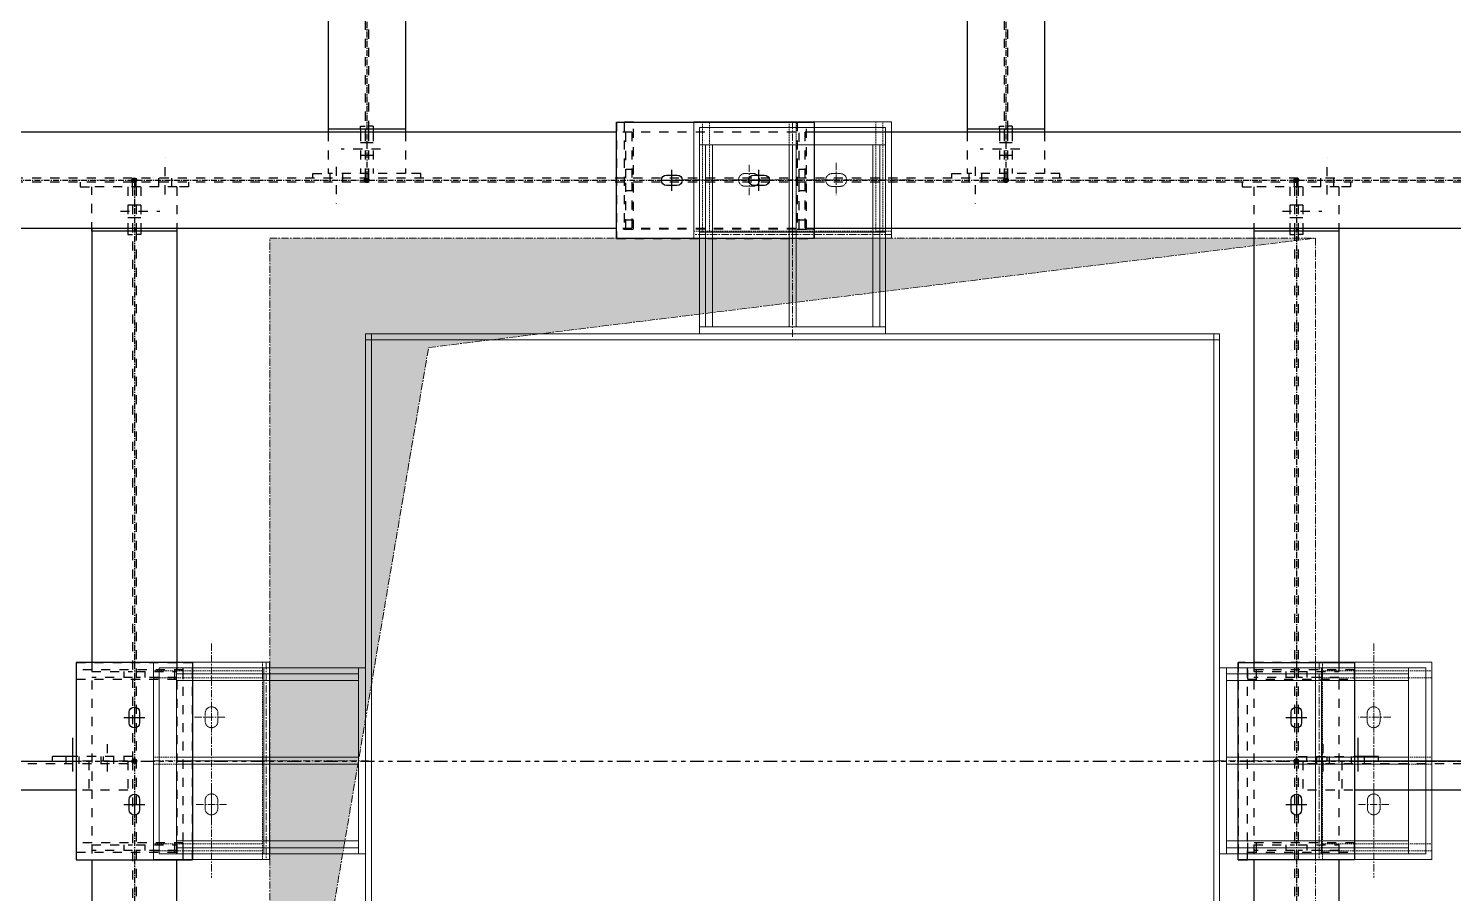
# Model space of a CAD drawing. Header units: inches. Extents: x 209270 to 234360, y -180214 to -150194.
# Drawn here: x 220697 to 223149, y -158492 to -157003 of the extents above; entities that cross this region are included whole.
import ezdxf

# ---------------------------------------------------------------- set-up
doc = ezdxf.new("R2010")
doc.units = ezdxf.units.IN
doc.header["$LTSCALE"] = 10
doc.header["$MEASUREMENT"] = 0
for name, pattern in [('CENTER', [2, 1.25, -0.25, 0.25, -0.25]), ('DXK_LINE_DOT2', [3.9198, 1.9599, -1.9599]), ('DXK_LINE_DOT5', [7.8785, 2.979, -0.9799, 0.9799, -0.9799, 0.9799, -0.9799]), ('HIDDEN', [0.375, 0.25, -0.125])]:
    doc.linetypes.add(name, pattern=pattern)
doc.layers.get('0').update_dxf_attribs({"color": 1})
for name, color, linetype in [('_BLUE_0', 5, 'Continuous'), ('_BLUE_1', 5, 'Continuous'), ('_BLUE_2', 5, 'Continuous'), ('_BLUE_4', 5, 'Continuous')]:
    doc.layers.add(name, color=color, linetype=linetype)
for name, color, linetype, lineweight in [('CEN', 1, 'CENTER', 9), ('Chute', 1, 'Continuous', 9), ('HIDDEN', 1, 'HIDDEN', 9), ('MAIN OBJECT', 1, 'Continuous', 18), ('STR25', 1, 'Continuous', 5), ('STRUC-25HD', 1, 'HIDDEN', 5)]:
    doc.layers.add(name, color=color, linetype=linetype, lineweight=lineweight)

# ---------------------------------------------------------------- blocks, each defined once
blk = doc.blocks.new('A$C3120f6e4')
at = {"layer": 'CEN'}
for p, q in [((0, -100), (0, 100)), ((170, 94), (-170, 94)), ((-75, -26.2), (-75, 26)), ((75, -29.3), (75, 26.1)), ((-48.9, 0), (-101.1, 0)), ((101.1, 0), (48.9, 0))]:
    blk.add_line(p, q, dxfattribs=at)
at = {"layer": 'HIDDEN', "ltscale": 0.2, "elevation": 5435030.5}
for points in [[(-82, -11.1, -1), (-82, 10.9), (-68, 10.9, -1), (-68, -11.1)], [(68, 11.1, 1), (68, -10.9), (82, -10.9, 1), (82, 11.1)]]:
    blk.add_lwpolyline(points, format="xyb", close=True, dxfattribs=at)
at = {"layer": 'STR25', "ltscale": 0.2, "elevation": 5435030.5}
blk.add_lwpolyline([(-170, 100), (170, 100), (170, -100), (-170, -100)], close=True, dxfattribs=at)
at = {"layer": 'STRUC-25HD', "elevation": 5435030.5}
for points in [[(170, 88), (170, 100), (-170, 100), (-170, 88)], [(-143, -100), (-155, -100), (-155, 88), (-143, 88)], [(6, -100), (-6, -100), (-6, 88), (6, 88)], [(155, -100), (143, -100), (143, 88), (155, 88)]]:
    blk.add_lwpolyline(points, close=True, dxfattribs=at)
blk = doc.blocks.new('MECH_DRAWING')
at = {"layer": 'CEN'}
h = blk.add_hatch(color=256, dxfattribs=at)
h.dxf.hatch_style = 1
h.paths.add_polyline_path([(222912, -157363.8), (221112, -157363.8), (221112, -159163.8), (221385.3, -157552.2)])
for p, q in [((222011.9, -157533.5), (222011.9, -157203.3)), ((222213.6, -157263.6), (221810.1, -157263.6)), ((221385.3, -157552.2), (222912, -157363.8)), ((221112, -159163.8), (221385.3, -157552.2)), ((221011.7, -158061.9), (221011.7, -158465.4)), ((223012, -158061.9), (223012, -158465.4)), ((221281.7, -158263.7), (220951.5, -158263.7)), ((222742, -158263.7), (223072.2, -158263.7))]:
    blk.add_line(p, q, dxfattribs=at)
blk.add_lwpolyline([(221112, -157363.8), (222912, -157363.8), (222912, -159163.8), (221112, -159163.8)], close=True, dxfattribs=at)
at = {"layer": 'Chute'}
for p, q in [((221276.9, -158998.7, -702228907.6), (221276.9, -157528.7, -702228907.6)), ((221276.9, -157528.7, -702228907.6), (222746.9, -157528.7, -702228907.6)), ((221286.9, -158998.7, -702228907.6), (221286.9, -157528.7, -702228907.6)), ((222736.9, -157528.7, -702228907.6), (222736.9, -158998.7, -702228907.6)), ((222746.9, -157528.7, -702228907.6), (222746.9, -158998.7, -702228907.6)), ((221276.9, -157538.7, -702228907.6), (222746.9, -157538.7, -702228907.6))]:
    blk.add_line(p, q, dxfattribs=at)
at = {"layer": 'MAIN OBJECT'}
for points, elevation in [([(222171.9, -157353.6), (222171.9, -157173.6), (221851.9, -157173.6), (221851.9, -157353.6)], -491057285.9), ([(222171.9, -157516.7), (222171.9, -157203.3), (221851.9, -157203.3), (221851.9, -157516.7)], -702228907.6), ([(221873.9, -157516.7), (221861.9, -157516.7), (221861.9, -157203.3), (221873.9, -157203.3)], -702228907.6), ([(222017.9, -157516.7), (222005.9, -157516.7), (222005.9, -157203.3), (222017.9, -157203.3)], -702212532.5), ([(222149.9, -157516.7), (222161.9, -157516.7), (222161.9, -157203.3), (222149.9, -157203.3)], -702228907.6), ([(222171.9, -157528.7), (222171.9, -157516.7), (221851.9, -157516.7), (221851.9, -157528.7)], -702228907.6), ([(221101.7, -158103.7), (220921.7, -158103.7), (220921.7, -158423.7), (221101.7, -158423.7)], -437826209.8), ([(221264.9, -158103.7), (220951.5, -158103.7), (220951.5, -158423.7), (221264.9, -158423.7)], -648997831.5), ([(221264.9, -158125.7), (221264.9, -158113.7), (220951.5, -158113.7), (220951.5, -158125.7)], -648997831.5), ([(221276.9, -158103.7), (221264.9, -158103.7), (221264.9, -158423.7), (221276.9, -158423.7)], -648997831.5), ([(222746.9, -158103.7), (222758.9, -158103.7), (222758.9, -158423.7), (222746.9, -158423.7)], -648997831.5), ([(222758.9, -158103.7), (223072.2, -158103.7), (223072.2, -158423.7), (222758.9, -158423.7)], -648997831.5), ([(222758.9, -158125.7), (222758.9, -158113.7), (223072.2, -158113.7), (223072.2, -158125.7)], -648997831.5), ([(222922, -158103.7), (223102, -158103.7), (223102, -158423.7), (222922, -158423.7)], -437826209.8), ([(221264.9, -158257.7), (221264.9, -158269.7), (220951.5, -158269.7), (220951.5, -158257.7)], -648981456.5), ([(222758.9, -158257.7), (222758.9, -158269.7), (223072.2, -158269.7), (223072.2, -158257.7)], -648981456.5), ([(221264.9, -158401.7), (221264.9, -158413.7), (220951.5, -158413.7), (220951.5, -158401.7)], -648997831.5), ([(222758.9, -158401.7), (222758.9, -158413.7), (223072.2, -158413.7), (223072.2, -158401.7)], -648997831.5)]:
    blk.add_lwpolyline(points, close=True, dxfattribs=dict(at, elevation=elevation))
at = {"layer": 'MAIN OBJECT', "xscale": -1}
for p, rotation in [((222011.9, -157263.6, -491057285.9), 180), ((221011.7, -158263.7, -437826209.8), 270)]:
    blk.add_blockref('A$C3120f6e4', p, dxfattribs=dict(at, rotation=rotation))
at = {"layer": 'MAIN OBJECT', "rotation": 90.00000000000001}
blk.add_blockref('A$C3120f6e4', (223012, -158263.7, -437826209.8), dxfattribs=at)
blk = doc.blocks.new('GridLine-116860372-116906 - 114867')
at = {"layer": '_BLUE_2', "linetype": 'DXK_LINE_DOT5'}
blk.add_line((2535.4, 21320.8), (24512.1, 21320.8), dxfattribs=at)
blk = doc.blocks.new('Part-116860372-116402 - 114867')
at = {"layer": '_BLUE_1', "linetype": 'DXK_LINE_DOT2'}
for p, q in [((16984.1, 21513.3), (17071.6, 21513.3)), ((17071.6, 21500.8), (16984.1, 21500.8)), ((17052.9, 21513.3), (17052.9, 21500.8))]:
    blk.add_line(p, q, dxfattribs=at)
blk = doc.blocks.new('Part-116860372-114967 - 114867')
at = {"layer": '_BLUE_4', "linetype": 'Continuous'}
for points in [[(15075.6, 25065.8, -1), (15075.6, 25075.8, -1)], [(15075.6, 22565.8, -1), (15075.6, 22575.8, -1)]]:
    blk.add_hatch(color=256, dxfattribs=at).paths.add_polyline_path(points)
at = {"layer": '_BLUE_1', "linetype": 'DXK_LINE_DOT2'}
for p, q in [((14992.3, 25054.1), (14992.3, 24939.6)), ((15158.8, 25054.1), (14992.3, 25054.1)), ((15072, 25054.1), (15072, 23580.8)), ((15079.1, 25054.1), (15079.1, 24939.6)), ((15158.8, 25054.1), (15158.8, 24939.6)), ((15079.1, 24933.3), (15079.1, 22680.6)), ((15072, 23580.8), (15072, 22680.6)), ((14992.3, 22674.4), (14992.3, 22585)), ((15072, 22674.4), (15072, 22585)), ((15079.1, 22674.4), (15079.1, 22585)), ((15158.8, 22674.4), (15158.8, 22585)), ((15158.8, 22585), (14992.3, 22585))]:
    blk.add_line(p, q, dxfattribs=at)
at = {"layer": '_BLUE_2', "linetype": 'Continuous'}
for p, q in [((14992.3, 24939.6), (14992.3, 22674.4)), ((15158.8, 24933.3), (14992.3, 24933.3)), ((15072, 24939.6), (15072, 24933.3)), ((15079.1, 24939.6), (15079.1, 24933.3)), ((15158.8, 24939.6), (15158.8, 22674.4)), ((15158.8, 22680.6), (14992.3, 22680.6)), ((15072, 22680.6), (15072, 22674.4)), ((15079.1, 22680.6), (15079.1, 22674.4))]:
    blk.add_line(p, q, dxfattribs=at)
at = {"layer": '_BLUE_4', "linetype": 'CENTER'}
blk.add_line((15075.6, 25070.8), (15075.6, 22570.8), dxfattribs=at)
at = {"layer": '_BLUE_4', "linetype": 'Continuous'}
for centre in [(15075.6, 25070.8), (15075.6, 22570.8)]:
    blk.add_circle(centre, 5, dxfattribs=at)
blk = doc.blocks.new('Part-116860372-114968 - 114867')
at = {"layer": '_BLUE_4', "linetype": 'Continuous'}
for points in [[(16450.6, 25065.8, -1), (16450.6, 25075.8, -1)], [(16450.6, 22565.8, -1), (16450.6, 22575.8, -1)]]:
    blk.add_hatch(color=256, dxfattribs=at).paths.add_polyline_path(points)
at = {"layer": '_BLUE_1', "linetype": 'DXK_LINE_DOT2'}
for p, q in [((16367.3, 25054.1), (16367.3, 24939.6)), ((16533.8, 25054.1), (16367.3, 25054.1)), ((16447, 25054.1), (16447, 23580.8)), ((16454.1, 25054.1), (16454.1, 24939.6)), ((16533.8, 25054.1), (16533.8, 24939.6)), ((16454.1, 24933.3), (16454.1, 22680.6)), ((16447, 23580.8), (16447, 22680.6)), ((16367.3, 22674.4), (16367.3, 22585)), ((16447, 22674.4), (16447, 22585)), ((16454.1, 22674.4), (16454.1, 22585)), ((16533.8, 22674.4), (16533.8, 22585)), ((16533.8, 22585), (16367.3, 22585))]:
    blk.add_line(p, q, dxfattribs=at)
at = {"layer": '_BLUE_2', "linetype": 'Continuous'}
for p, q in [((16367.3, 24939.6), (16367.3, 22674.4)), ((16533.8, 24933.3), (16367.3, 24933.3)), ((16447, 24939.6), (16447, 24933.3)), ((16454.1, 24939.6), (16454.1, 24933.3)), ((16533.8, 24939.6), (16533.8, 22674.4)), ((16533.8, 22680.6), (16367.3, 22680.6)), ((16447, 22680.6), (16447, 22674.4)), ((16454.1, 22680.6), (16454.1, 22674.4))]:
    blk.add_line(p, q, dxfattribs=at)
at = {"layer": '_BLUE_4', "linetype": 'CENTER'}
blk.add_line((16450.6, 25070.8), (16450.6, 22570.8), dxfattribs=at)
at = {"layer": '_BLUE_4', "linetype": 'Continuous'}
for centre in [(16450.6, 25070.8), (16450.6, 22570.8)]:
    blk.add_circle(centre, 5, dxfattribs=at)
blk = doc.blocks.new('Part-116860372-116410 - 114867')
at = {"layer": '_BLUE_1', "linetype": 'DXK_LINE_DOT2'}
for p, q in [((14579.5, 21140.8), (14667.1, 21140.8)), ((14667.1, 21128.3), (14579.5, 21128.3)), ((14598.3, 21140.8), (14598.3, 21128.3))]:
    blk.add_line(p, q, dxfattribs=at)
blk = doc.blocks.new('Part-116860372-114966 - 114867')
at = {"layer": '_BLUE_1', "linetype": 'DXK_LINE_DOT2'}
for p, q in [((16038.1, 22674.4), (15613.1, 22674.4)), ((17706.8, 22575), (13838.1, 22575)), ((17706.8, 22566.6), (13838.1, 22566.6)), ((16038.1, 22467.3), (15613.1, 22467.3))]:
    blk.add_line(p, q, dxfattribs=at)
at = {"layer": '_BLUE_2', "linetype": 'Continuous'}
for p, q in [((15613.1, 22674.4), (13831.8, 22674.4)), ((17713.1, 22674.4), (16038.1, 22674.4)), ((15613.1, 22467.3), (13831.8, 22467.3)), ((17713.1, 22467.3), (16038.1, 22467.3))]:
    blk.add_line(p, q, dxfattribs=at)
at = {"layer": '_BLUE_4', "linetype": 'CENTER'}
blk.add_line((13700.6, 22570.8), (17825.6, 22570.8), dxfattribs=at)
blk = doc.blocks.new('Part-116860372-114971 - 114867')
at = {"layer": '_BLUE_4', "linetype": 'Continuous'}
for points in [[(14575.6, 22565.8, -1), (14575.6, 22575.8, -1)], [(14575.6, 19940.8, -1), (14575.6, 19950.8, -1)]]:
    blk.add_hatch(color=256, dxfattribs=at).paths.add_polyline_path(points)
at = {"layer": '_BLUE_1', "linetype": 'DXK_LINE_DOT2'}
for p, q in [((14484.1, 22461), (14484.1, 22556.6)), ((14667.1, 22556.6), (14484.1, 22556.6)), ((14571.6, 22556.6), (14571.6, 21320.8)), ((14579.5, 22556.6), (14579.5, 22467.3)), ((14667.1, 22556.6), (14667.1, 22461)), ((14579.5, 22461), (14579.5, 20043.6)), ((14484.1, 21533.3), (14484.1, 21108.3)), ((14667.1, 21533.3), (14667.1, 21108.3)), ((14571.6, 21320.8), (14571.6, 20043.6)), ((14571.6, 20037.3), (14571.6, 19959.8)), ((14579.5, 20037.3), (14579.5, 19959.8)), ((14579.5, 19959.8), (14571.6, 19959.8))]:
    blk.add_line(p, q, dxfattribs=at)
at = {"layer": '_BLUE_2', "linetype": 'Continuous'}
for p, q in [((14484.1, 22467.3), (14484.1, 21533.3)), ((14667.1, 22461), (14484.1, 22461)), ((14571.6, 22467.3), (14571.6, 22461)), ((14579.5, 22467.3), (14579.5, 22461)), ((14667.1, 22467.3), (14667.1, 21533.3)), ((14484.1, 21108.3), (14484.1, 20043.6)), ((14667.1, 20043.6), (14667.1, 21108.3)), ((14484.1, 20043.6), (14667.1, 20043.6)), ((14571.6, 20043.6), (14571.6, 20037.3)), ((14579.5, 20043.6), (14579.5, 20037.3))]:
    blk.add_line(p, q, dxfattribs=at)
at = {"layer": '_BLUE_4', "linetype": 'CENTER'}
blk.add_line((14575.6, 22570.8), (14575.6, 19945.8), dxfattribs=at)
at = {"layer": '_BLUE_4', "linetype": 'Continuous'}
for centre in [(14575.6, 22570.8), (14575.6, 19945.8)]:
    blk.add_circle(centre, 5, dxfattribs=at)
blk = doc.blocks.new('Part-116860372-114972 - 114867')
at = {"layer": '_BLUE_4', "linetype": 'Continuous'}
for points in [[(17075.6, 22565.8, -1), (17075.6, 22575.8, -1)], [(17075.6, 19940.8, -1), (17075.6, 19950.8, -1)]]:
    blk.add_hatch(color=256, dxfattribs=at).paths.add_polyline_path(points)
at = {"layer": '_BLUE_1', "linetype": 'DXK_LINE_DOT2'}
for p, q in [((16984.1, 22556.6), (16984.1, 22467.3)), ((17167.1, 22556.6), (16984.1, 22556.6)), ((17071.6, 22556.6), (17071.6, 22461)), ((17079.5, 22556.6), (17079.5, 22467.3)), ((17167.1, 22556.6), (17167.1, 22467.3)), ((17071.6, 22461), (17071.6, 19959.8)), ((17079.5, 22461), (17079.5, 19959.8)), ((16984.1, 21533.3), (16984.1, 21108.3)), ((17167.1, 21533.3), (17167.1, 21108.3)), ((16984.1, 20102.1), (16984.1, 20043.6)), ((17167.1, 20102.1), (17167.1, 20043.6)), ((17167.1, 20043.6), (16984.1, 20043.6)), ((17079.5, 19959.8), (17071.6, 19959.8))]:
    blk.add_line(p, q, dxfattribs=at)
at = {"layer": '_BLUE_2', "linetype": 'Continuous'}
for p, q in [((16984.1, 22467.3), (16984.1, 21533.3)), ((17167.1, 22461), (16984.1, 22461)), ((17071.6, 22461), (17071.6, 22467.3)), ((17079.5, 22467.3), (17079.5, 22461)), ((17167.1, 22467.3), (17167.1, 21533.3)), ((16984.1, 21108.3), (16984.1, 20102.1)), ((17167.1, 21108.3), (17167.1, 20102.1))]:
    blk.add_line(p, q, dxfattribs=at)
at = {"layer": '_BLUE_4', "linetype": 'CENTER'}
blk.add_line((17075.6, 22570.8), (17075.6, 19945.8), dxfattribs=at)
at = {"layer": '_BLUE_4', "linetype": 'Continuous'}
for centre in [(17075.6, 22570.8), (17075.6, 19945.8)]:
    blk.add_circle(centre, 5, dxfattribs=at)
blk = doc.blocks.new('Part-116860372-116386 - 114867')
at = {"layer": '_BLUE_1', "linetype": 'DXK_LINE_DOT2'}
for p, q in [((15613.1, 22445.8), (15613.1, 22465.8)), ((16038.1, 22465.8), (15613.1, 22465.8)), ((16038.1, 22445.8), (15613.1, 22445.8)), ((16038.1, 22445.8), (16038.1, 22465.8))]:
    blk.add_line(p, q, dxfattribs=at)
blk = doc.blocks.new('Bolt-116860372-115750 - 114867')
at = {"layer": '_BLUE_1', "linetype": 'DXK_LINE_DOT2'}
for p, q in [((17133.3, 21298.3), (17133.3, 21370.8)), ((17119.5, 21320.8), (17119.5, 21330.8)), ((17119.5, 21314.6), (17119.5, 21320.8)), ((17147, 21320.8), (17147, 21330.8)), ((17147, 21314.6), (17147, 21320.8))]:
    blk.add_line(p, q, dxfattribs=at)
at = {"layer": '_BLUE_2', "linetype": 'Continuous'}
for p, q in [((17208.3, 21298.3), (17208.3, 21370.8)), ((17194.5, 21320.8), (17194.5, 21330.8)), ((17194.5, 21314.6), (17194.5, 21320.8)), ((17222, 21320.8), (17222, 21330.8)), ((17222, 21314.6), (17222, 21320.8))]:
    blk.add_line(p, q, dxfattribs=at)
blk = doc.blocks.new('Part-116860372-115050 - 114867')
at = {"layer": '_BLUE_4', "linetype": 'Continuous'}
for points in [[(13700.6, 21315.8, -1), (13700.6, 21325.8, -1)], [(14575.6, 21315.8, -1), (14575.6, 21325.8, -1)]]:
    blk.add_hatch(color=256, dxfattribs=at).paths.add_polyline_path(points)
at = {"layer": '_BLUE_1', "linetype": 'DXK_LINE_DOT2'}
for p, q in [((13717.3, 21320.8), (13717.3, 21295.8)), ((13838.1, 21320.8), (13717.3, 21320.8)), ((13831.8, 21314.6), (13717.3, 21314.6)), ((14561.6, 21314.6), (13838.1, 21314.6)), ((14561.6, 21320.8), (14450.6, 21320.8)), ((14477.8, 21320.8), (14477.8, 21258.3)), ((14561.6, 21320.8), (14561.6, 21258.3)), ((13717.3, 21295.8), (13798.6, 21295.8)), ((13798.6, 21295.8), (13798.6, 21258.3)), ((13831.8, 21258.3), (13798.6, 21258.3)), ((14561.6, 21258.3), (14450.6, 21258.3))]:
    blk.add_line(p, q, dxfattribs=at)
at = {"layer": '_BLUE_2', "linetype": 'Continuous'}
for p, q in [((13838.1, 21314.6), (13831.8, 21314.6)), ((13838.1, 21258.3), (13838.1, 21320.8)), ((13838.1, 21320.8), (14450.6, 21320.8)), ((14450.6, 21258.3), (13831.8, 21258.3))]:
    blk.add_line(p, q, dxfattribs=at)
at = {"layer": '_BLUE_4', "linetype": 'CENTER'}
for p, q in [((13700.6, 21320.8), (13717.3, 21320.8)), ((13838.1, 21320.8), (14450.6, 21320.8)), ((14561.6, 21320.8), (14575.6, 21320.8))]:
    blk.add_line(p, q, dxfattribs=at)
at = {"layer": '_BLUE_4', "linetype": 'Continuous'}
for centre in [(13700.6, 21320.8), (14575.6, 21320.8)]:
    blk.add_circle(centre, 5, dxfattribs=at)
blk = doc.blocks.new('Part-116860372-115051 - 114867')
at = {"layer": '_BLUE_4', "linetype": 'Continuous'}
for points in [[(17075.6, 21315.8, -1), (17075.6, 21325.8, -1)], [(17825.6, 21315.8, -1), (17825.6, 21325.8, -1)]]:
    blk.add_hatch(color=256, dxfattribs=at).paths.add_polyline_path(points)
at = {"layer": '_BLUE_1', "linetype": 'DXK_LINE_DOT2'}
for p, q in [((17200.6, 21320.8), (17089.5, 21320.8)), ((17089.5, 21320.8), (17089.5, 21258.3)), ((17706.8, 21314.6), (17089.5, 21314.6)), ((17173.3, 21320.8), (17173.3, 21258.3)), ((17706.8, 21320.8), (17810.2, 21320.8)), ((17810.2, 21314.6), (17713.1, 21314.6)), ((17810.2, 21320.8), (17810.2, 21295.8)), ((17747.7, 21258.3), (17747.7, 21295.8)), ((17747.7, 21295.8), (17810.2, 21295.8)), ((17706.8, 21258.3), (17089.5, 21258.3)), ((17747.7, 21258.3), (17706.8, 21258.3))]:
    blk.add_line(p, q, dxfattribs=at)
at = {"layer": '_BLUE_2', "linetype": 'Continuous'}
for p, q in [((17706.8, 21320.8), (17200.6, 21320.8)), ((17706.8, 21258.3), (17706.8, 21320.8)), ((17713.1, 21314.6), (17706.8, 21314.6)), ((17713.1, 21258.3), (17200.6, 21258.3))]:
    blk.add_line(p, q, dxfattribs=at)
at = {"layer": '_BLUE_4', "linetype": 'CENTER'}
for p, q in [((17075.6, 21320.8), (17089.5, 21320.8)), ((17200.6, 21320.8), (17706.8, 21320.8)), ((17810.2, 21320.8), (17825.6, 21320.8))]:
    blk.add_line(p, q, dxfattribs=at)
at = {"layer": '_BLUE_4', "linetype": 'Continuous'}
for centre in [(17075.6, 21320.8), (17825.6, 21320.8)]:
    blk.add_circle(centre, 5, dxfattribs=at)
blk = doc.blocks.new('Bolt-116860372-116378 - 114867')
at = {"layer": '_BLUE_2', "linetype": 'Continuous'}
for p, q in [((17065.2, 21430.1), (17067.6, 21433.8)), ((17067.6, 21433.8), (17071.3, 21436.2)), ((17071.3, 21436.2), (17075.6, 21437.1)), ((17075.6, 21437.1), (17075.6, 21437.1)), ((17075.6, 21437.1), (17079.9, 21436.2)), ((17075.6, 21437.1), (17075.6, 21392.1)), ((17079.9, 21436.2), (17083.5, 21433.8)), ((17083.5, 21433.8), (17086, 21430.1)), ((17053.1, 21414.6), (17098.1, 21414.6)), ((17064.3, 21425.8), (17065.2, 21430.1)), ((17064.3, 21403.3), (17064.3, 21425.8)), ((17065.2, 21399), (17064.3, 21403.3)), ((17086, 21430.1), (17086.8, 21425.8)), ((17086.8, 21403.3), (17086, 21399)), ((17086.8, 21425.8), (17086.8, 21403.3)), ((17067.6, 21395.4), (17065.2, 21399)), ((17071.3, 21392.9), (17067.6, 21395.4)), ((17075.6, 21392.1), (17071.3, 21392.9)), ((17079.9, 21392.9), (17075.6, 21392.1)), ((17075.6, 21392.1), (17075.6, 21392.1)), ((17083.5, 21395.4), (17079.9, 21392.9)), ((17086, 21399), (17083.5, 21395.4)), ((17065.2, 21242.6), (17067.6, 21246.3)), ((17067.6, 21246.3), (17071.3, 21248.7)), ((17071.3, 21248.7), (17075.6, 21249.6)), ((17075.6, 21249.6), (17075.6, 21249.6)), ((17075.6, 21249.6), (17079.9, 21248.7)), ((17075.6, 21249.6), (17075.6, 21204.6)), ((17079.9, 21248.7), (17083.5, 21246.3)), ((17083.5, 21246.3), (17085.9, 21242.6)), ((17053.1, 21227.1), (17098.1, 21227.1)), ((17064.3, 21238.3), (17065.2, 21242.6)), ((17064.3, 21215.8), (17064.3, 21238.3)), ((17065.2, 21211.5), (17064.3, 21215.8)), ((17085.9, 21242.6), (17086.8, 21238.3)), ((17086.8, 21215.8), (17085.9, 21211.5)), ((17086.8, 21238.3), (17086.8, 21215.8)), ((17067.6, 21207.9), (17065.2, 21211.5)), ((17071.2, 21205.4), (17067.6, 21207.9)), ((17075.6, 21204.6), (17071.2, 21205.4)), ((17079.9, 21205.4), (17075.6, 21204.6)), ((17075.6, 21204.6), (17075.6, 21204.6)), ((17083.5, 21207.9), (17079.9, 21205.4)), ((17085.9, 21211.5), (17083.5, 21207.9))]:
    blk.add_line(p, q, dxfattribs=at)
blk = doc.blocks.new('Bolt-116860372-115752 - 114867')
at = {"layer": '_BLUE_1', "linetype": 'DXK_LINE_DOT2'}
for p, q in [((14517.9, 21298.3), (14517.9, 21370.8)), ((14504.1, 21320.8), (14504.1, 21330.8)), ((14504.1, 21314.6), (14504.1, 21320.8)), ((14531.6, 21320.8), (14531.6, 21330.8)), ((14531.6, 21314.6), (14531.6, 21320.8))]:
    blk.add_line(p, q, dxfattribs=at)
at = {"layer": '_BLUE_2', "linetype": 'Continuous'}
for p, q in [((14442.9, 21298.3), (14442.9, 21370.8)), ((14429.1, 21320.8), (14429.1, 21330.8)), ((14429.1, 21314.6), (14429.1, 21320.8)), ((14456.6, 21320.8), (14456.6, 21330.8)), ((14456.6, 21314.6), (14456.6, 21320.8))]:
    blk.add_line(p, q, dxfattribs=at)
blk = doc.blocks.new('Part-116860372-116407 - 114867')
at = {"layer": '_BLUE_1', "linetype": 'DXK_LINE_DOT2'}
for p, q in [((14484.1, 21513.3), (14571.6, 21513.3)), ((14571.6, 21500.8), (14484.1, 21500.8)), ((14552.9, 21513.3), (14552.9, 21500.8))]:
    blk.add_line(p, q, dxfattribs=at)
blk = doc.blocks.new('Part-116860372-116415 - 114867')
at = {"layer": '_BLUE_1', "linetype": 'DXK_LINE_DOT2'}
for p, q in [((15633.1, 22467.3), (15633.1, 22566.6)), ((15645.6, 22566.6), (15645.6, 22467.3)), ((15645.6, 22547.9), (15633.1, 22547.9))]:
    blk.add_line(p, q, dxfattribs=at)
blk = doc.blocks.new('Part-116860372-115476 - 114867')
at = {"layer": '_BLUE_1', "linetype": 'DXK_LINE_DOT2'}
for p, q in [((16464.1, 22687.5), (16454.1, 22687.5)), ((16464.1, 22687.5), (16464.1, 22680.6)), ((16454.1, 22680.6), (16454.1, 22674.4)), ((16464.1, 22674.4), (16464.1, 22585)), ((16454.1, 22585), (16454.1, 22575)), ((16566.6, 22585), (16533.8, 22585)), ((16566.6, 22575), (16566.6, 22585))]:
    blk.add_line(p, q, dxfattribs=at)
at = {"layer": '_BLUE_2', "linetype": 'Continuous'}
blk.add_line((16464.1, 22680.6), (16464.1, 22674.4), dxfattribs=at)
blk = doc.blocks.new('Part-116860372-116409 - 114867')
at = {"layer": '_BLUE_1', "linetype": 'DXK_LINE_DOT2'}
for p, q in [((14484.1, 21140.8), (14571.6, 21140.8)), ((14571.6, 21128.3), (14484.1, 21128.3)), ((14552.9, 21140.8), (14552.9, 21128.3))]:
    blk.add_line(p, q, dxfattribs=at)
blk = doc.blocks.new('Part-116860372-115472 - 114867')
at = {"layer": '_BLUE_1', "linetype": 'DXK_LINE_DOT2'}
for p, q in [((15089.1, 22687.5), (15079.1, 22687.5)), ((15089.1, 22687.5), (15089.1, 22680.6)), ((15079.1, 22680.6), (15079.1, 22674.4)), ((15089.1, 22674.4), (15089.1, 22585)), ((15079.1, 22585), (15079.1, 22575)), ((15191.6, 22585), (15158.8, 22585)), ((15191.6, 22575), (15191.6, 22585))]:
    blk.add_line(p, q, dxfattribs=at)
at = {"layer": '_BLUE_2', "linetype": 'Continuous'}
blk.add_line((15089.1, 22680.6), (15089.1, 22674.4), dxfattribs=at)
blk = doc.blocks.new('Part-116860372-115508 - 114867')
at = {"layer": '_BLUE_1', "linetype": 'DXK_LINE_DOT2'}
for p, q in [((16959.1, 22566.6), (16959.1, 22556.6)), ((17071.6, 22556.6), (17071.6, 22566.6)), ((16959.1, 22556.6), (16984.1, 22556.6)), ((17061.6, 22556.6), (17061.6, 22467.3)), ((17061.6, 22461), (17061.6, 22454.1)), ((17061.6, 22454.1), (17071.6, 22454.1))]:
    blk.add_line(p, q, dxfattribs=at)
at = {"layer": '_BLUE_2', "linetype": 'Continuous'}
blk.add_line((17061.6, 22467.3), (17061.6, 22461), dxfattribs=at)
blk = doc.blocks.new('Part-116860372-116385 - 114867')
at = {"layer": '_BLUE_1', "linetype": 'DXK_LINE_DOT2'}
for p, q in [((15613.1, 22695.8), (15613.1, 22445.8)), ((15613.1, 22695.8), (16038.1, 22695.8)), ((16038.1, 22695.8), (16038.1, 22445.8)), ((15613.1, 22445.8), (16038.1, 22445.8))]:
    blk.add_line(p, q, dxfattribs=at)
blk = doc.blocks.new('Part-116860372-115504 - 114867')
at = {"layer": '_BLUE_1', "linetype": 'DXK_LINE_DOT2'}
for p, q in [((14459.1, 22566.6), (14459.1, 22556.6)), ((14571.6, 22556.6), (14571.6, 22566.6)), ((14459.1, 22556.6), (14484.1, 22556.6)), ((14561.6, 22556.6), (14561.6, 22467.3)), ((14561.6, 22461), (14561.6, 22454.1)), ((14561.6, 22454.1), (14571.6, 22454.1))]:
    blk.add_line(p, q, dxfattribs=at)
at = {"layer": '_BLUE_2', "linetype": 'Continuous'}
blk.add_line((14561.6, 22467.3), (14561.6, 22461), dxfattribs=at)
blk = doc.blocks.new('Part-116860372-115749 - 114867')
at = {"layer": '_BLUE_1', "linetype": 'DXK_LINE_DOT2'}
for p, q in [((17079.5, 21330.8), (17200.6, 21330.8)), ((17098.3, 21320.8), (17098.3, 21330.8)), ((17142, 21320.8), (17142, 21330.8)), ((17252, 21320.8), (17252, 21330.8))]:
    blk.add_line(p, q, dxfattribs=at)
at = {"layer": '_BLUE_2', "linetype": 'Continuous'}
for p, q in [((17252, 21330.8), (17200.6, 21330.8)), ((17252, 21320.8), (17252, 21330.8))]:
    blk.add_line(p, q, dxfattribs=at)
blk = doc.blocks.new('Bolt-116860372-115480 - 114867')
at = {"layer": '_BLUE_1', "linetype": 'DXK_LINE_DOT2'}
for p, q in [((15009.5, 22599.6), (15009.5, 22520.8)), ((14995.8, 22585), (14995.8, 22575)), ((14995.8, 22575), (14995.8, 22566.6)), ((15023.3, 22585), (15023.3, 22575)), ((15023.3, 22575), (15023.3, 22566.6))]:
    blk.add_line(p, q, dxfattribs=at)
blk = doc.blocks.new('Part-116860372-115471 - 114867')
at = {"layer": '_BLUE_1', "linetype": 'DXK_LINE_DOT2'}
for p, q in [((15062, 22680.6), (15062, 22687.5)), ((15062, 22687.5), (15072, 22687.5)), ((15062, 22674.4), (15062, 22585)), ((15072, 22680.6), (15072, 22674.4)), ((14959.5, 22575), (14959.5, 22585)), ((14959.5, 22585), (14992.3, 22585)), ((15072, 22585), (15072, 22575))]:
    blk.add_line(p, q, dxfattribs=at)
at = {"layer": '_BLUE_2', "linetype": 'Continuous'}
blk.add_line((15062, 22680.6), (15062, 22674.4), dxfattribs=at)
blk = doc.blocks.new('Bolt-116860372-115473 - 114867')
at = {"layer": '_BLUE_1', "linetype": 'DXK_LINE_DOT2'}
for p, q in [((15105.4, 22637.5), (15020.4, 22637.5)), ((15072, 22651.3), (15062, 22651.3)), ((15079.1, 22651.3), (15072, 22651.3)), ((15089.1, 22651.3), (15079.1, 22651.3)), ((15072, 22623.8), (15062, 22623.8)), ((15079.1, 22623.8), (15072, 22623.8)), ((15089.1, 22623.8), (15079.1, 22623.8))]:
    blk.add_line(p, q, dxfattribs=at)
blk = doc.blocks.new('Part-116860372-115475 - 114867')
at = {"layer": '_BLUE_1', "linetype": 'DXK_LINE_DOT2'}
for p, q in [((16437, 22680.6), (16437, 22687.5)), ((16437, 22687.5), (16447, 22687.5)), ((16437, 22674.4), (16437, 22585)), ((16447, 22680.6), (16447, 22674.4)), ((16334.5, 22575), (16334.5, 22585)), ((16334.5, 22585), (16367.3, 22585)), ((16447, 22585), (16447, 22575))]:
    blk.add_line(p, q, dxfattribs=at)
at = {"layer": '_BLUE_2', "linetype": 'Continuous'}
blk.add_line((16437, 22680.6), (16437, 22674.4), dxfattribs=at)
blk = doc.blocks.new('Bolt-116860372-115477 - 114867')
at = {"layer": '_BLUE_1', "linetype": 'DXK_LINE_DOT2'}
for p, q in [((16480.4, 22637.5), (16395.4, 22637.5)), ((16447, 22651.3), (16437, 22651.3)), ((16454.1, 22651.3), (16447, 22651.3)), ((16464.1, 22651.3), (16454.1, 22651.3)), ((16447, 22623.8), (16437, 22623.8)), ((16454.1, 22623.8), (16447, 22623.8)), ((16464.1, 22623.8), (16454.1, 22623.8))]:
    blk.add_line(p, q, dxfattribs=at)
blk = doc.blocks.new('Bolt-116860372-115481 - 114867')
at = {"layer": '_BLUE_1', "linetype": 'DXK_LINE_DOT2'}
for p, q in [((16384.5, 22599.6), (16384.5, 22520.8)), ((16370.8, 22585), (16370.8, 22575)), ((16370.8, 22575), (16370.8, 22566.6)), ((16398.3, 22585), (16398.3, 22575)), ((16398.3, 22575), (16398.3, 22566.6))]:
    blk.add_line(p, q, dxfattribs=at)
blk = doc.blocks.new('Part-116860372-115503 - 114867')
at = {"layer": '_BLUE_1', "linetype": 'DXK_LINE_DOT2'}
for p, q in [((14579.5, 22556.6), (14579.5, 22566.6)), ((14692, 22566.6), (14692, 22556.6)), ((14589.5, 22556.6), (14589.5, 22467.3)), ((14692, 22556.6), (14667.1, 22556.6)), ((14579.5, 22461), (14579.5, 22467.3)), ((14589.5, 22454.1), (14579.5, 22454.1)), ((14589.5, 22461), (14589.5, 22454.1))]:
    blk.add_line(p, q, dxfattribs=at)
at = {"layer": '_BLUE_2', "linetype": 'Continuous'}
blk.add_line((14589.5, 22467.3), (14589.5, 22461), dxfattribs=at)
blk = doc.blocks.new('Bolt-116860372-115505 - 114867')
at = {"layer": '_BLUE_1', "linetype": 'DXK_LINE_DOT2'}
for p, q in [((14545.4, 22504.1), (14630.4, 22504.1)), ((14561.6, 22517.9), (14571.6, 22517.9)), ((14571.6, 22517.9), (14579.5, 22517.9)), ((14579.5, 22517.9), (14589.5, 22517.9)), ((14561.6, 22490.4), (14571.6, 22490.4)), ((14571.6, 22490.4), (14579.5, 22490.4)), ((14579.5, 22490.4), (14589.5, 22490.4))]:
    blk.add_line(p, q, dxfattribs=at)
blk = doc.blocks.new('Part-116860372-115507 - 114867')
at = {"layer": '_BLUE_1', "linetype": 'DXK_LINE_DOT2'}
for p, q in [((17079.5, 22556.6), (17079.5, 22566.6)), ((17192, 22566.6), (17192, 22556.6)), ((17089.5, 22556.6), (17089.5, 22467.3)), ((17192, 22556.6), (17167.1, 22556.6)), ((17079.5, 22461), (17079.5, 22467.3)), ((17089.5, 22454.1), (17079.5, 22454.1)), ((17089.5, 22461), (17089.5, 22454.1))]:
    blk.add_line(p, q, dxfattribs=at)
at = {"layer": '_BLUE_2', "linetype": 'Continuous'}
blk.add_line((17089.5, 22467.3), (17089.5, 22461), dxfattribs=at)
blk = doc.blocks.new('Bolt-116860372-115509 - 114867')
at = {"layer": '_BLUE_1', "linetype": 'DXK_LINE_DOT2'}
for p, q in [((17045.4, 22504.1), (17130.4, 22504.1)), ((17061.6, 22517.9), (17071.6, 22517.9)), ((17071.6, 22517.9), (17079.5, 22517.9)), ((17079.5, 22517.9), (17089.5, 22517.9)), ((17061.6, 22490.4), (17071.6, 22490.4)), ((17071.6, 22490.4), (17079.5, 22490.4)), ((17079.5, 22490.4), (17089.5, 22490.4))]:
    blk.add_line(p, q, dxfattribs=at)
blk = doc.blocks.new('Bolt-116860372-115526 - 114867')
at = {"layer": '_BLUE_1', "linetype": 'DXK_LINE_DOT2'}
for p, q in [((14642, 22540.4), (14642, 22619.1)), ((14628.3, 22566.6), (14628.3, 22575)), ((14628.3, 22556.6), (14628.3, 22566.6)), ((14655.8, 22566.6), (14655.8, 22575)), ((14655.8, 22556.6), (14655.8, 22566.6))]:
    blk.add_line(p, q, dxfattribs=at)
blk = doc.blocks.new('Bolt-116860372-115527 - 114867')
at = {"layer": '_BLUE_1', "linetype": 'DXK_LINE_DOT2'}
for p, q in [((17142, 22540.4), (17142, 22619.1)), ((17128.3, 22566.6), (17128.3, 22575)), ((17128.3, 22556.6), (17128.3, 22566.6)), ((17155.8, 22566.6), (17155.8, 22575)), ((17155.8, 22556.6), (17155.8, 22566.6))]:
    blk.add_line(p, q, dxfattribs=at)
blk = doc.blocks.new('Part-116860372-116375 - 114867')
at = {"layer": '_BLUE_1', "linetype": 'DXK_LINE_DOT2'}
for p, q in [((17200.6, 21144.6), (16970.6, 21144.6)), ((16970.6, 21144.6), (16970.6, 21124.6)), ((16970.6, 21124.6), (17200.6, 21124.6)), ((16989.3, 21144.6), (16989.3, 21124.6)), ((17200.6, 21124.6), (17200.6, 21144.6))]:
    blk.add_line(p, q, dxfattribs=at)
blk = doc.blocks.new('Part-116860372-116383 - 114867')
at = {"layer": '_BLUE_1', "linetype": 'DXK_LINE_DOT2'}
for p, q in [((14680.6, 21517.1), (14450.6, 21517.1)), ((14450.6, 21517.1), (14450.6, 21497.1)), ((14450.6, 21497.1), (14680.6, 21497.1)), ((14661.8, 21517.1), (14661.8, 21497.1)), ((14680.6, 21497.1), (14680.6, 21517.1))]:
    blk.add_line(p, q, dxfattribs=at)
blk = doc.blocks.new('Part-116860372-116377 - 114867')
at = {"layer": '_BLUE_1', "linetype": 'DXK_LINE_DOT2'}
for p, q in [((17200.6, 21517.1), (16970.6, 21517.1)), ((16970.6, 21517.1), (16970.6, 21497.1)), ((16970.6, 21497.1), (17200.6, 21497.1)), ((16989.3, 21517.1), (16989.3, 21497.1)), ((17200.6, 21497.1), (17200.6, 21517.1))]:
    blk.add_line(p, q, dxfattribs=at)
blk = doc.blocks.new('Part-116860372-115751 - 114867')
at = {"layer": '_BLUE_1', "linetype": 'DXK_LINE_DOT2'}
for p, q in [((14399.2, 21320.8), (14399.2, 21330.8)), ((14571.6, 21330.8), (14450.6, 21330.8)), ((14509.1, 21320.8), (14509.1, 21330.8)), ((14552.9, 21330.8), (14552.9, 21320.8))]:
    blk.add_line(p, q, dxfattribs=at)
at = {"layer": '_BLUE_2', "linetype": 'Continuous'}
for p in [(14450.6, 21330.8), (14399.1, 21320.8)]:
    blk.add_line(p, (14399.1, 21330.8), dxfattribs=at)
blk = doc.blocks.new('Part-116860372-116404 - 114867')
at = {"layer": '_BLUE_1', "linetype": 'DXK_LINE_DOT2'}
for p, q in [((16984.1, 21140.8), (17071.6, 21140.8)), ((17071.6, 21128.3), (16984.1, 21128.3)), ((17052.9, 21140.8), (17052.9, 21128.3))]:
    blk.add_line(p, q, dxfattribs=at)
blk = doc.blocks.new('Part-116860372-116408 - 114867')
at = {"layer": '_BLUE_1', "linetype": 'DXK_LINE_DOT2'}
for p, q in [((14579.5, 21513.3), (14667.1, 21513.3)), ((14667.1, 21500.8), (14579.5, 21500.8)), ((14598.3, 21513.3), (14598.3, 21500.8))]:
    blk.add_line(p, q, dxfattribs=at)
blk = doc.blocks.new('Part-116860372-116412 - 114867')
at = {"layer": '_BLUE_1', "linetype": 'DXK_LINE_DOT2'}
for p, q in [((16005.6, 22575), (16005.6, 22674.4)), ((16018.1, 22674.4), (16018.1, 22575)), ((16018.1, 22593.8), (16005.6, 22593.8))]:
    blk.add_line(p, q, dxfattribs=at)
blk = doc.blocks.new('Bolt-116860372-116384 - 114867')
at = {"layer": '_BLUE_2', "linetype": 'Continuous'}
for p, q in [((14565.2, 21430.1), (14567.6, 21433.8)), ((14567.6, 21433.8), (14571.3, 21436.2)), ((14571.3, 21436.2), (14575.6, 21437.1)), ((14575.6, 21437.1), (14575.6, 21437.1)), ((14575.6, 21437.1), (14579.9, 21436.2)), ((14575.6, 21437.1), (14575.6, 21392.1)), ((14579.9, 21436.2), (14583.5, 21433.8)), ((14583.5, 21433.8), (14586, 21430.1)), ((14553.1, 21414.6), (14598.1, 21414.6)), ((14564.3, 21425.8), (14565.2, 21430.1)), ((14564.3, 21403.3), (14564.3, 21425.8)), ((14565.2, 21399), (14564.3, 21403.3)), ((14586, 21430.1), (14586.8, 21425.8)), ((14586.8, 21403.3), (14586, 21399)), ((14586.8, 21425.8), (14586.8, 21403.3)), ((14567.6, 21395.4), (14565.2, 21399)), ((14571.3, 21392.9), (14567.6, 21395.4)), ((14575.6, 21392.1), (14571.3, 21392.9)), ((14579.9, 21392.9), (14575.6, 21392.1)), ((14575.6, 21392.1), (14575.6, 21392.1)), ((14583.5, 21395.4), (14579.9, 21392.9)), ((14586, 21399), (14583.5, 21395.4)), ((14565.2, 21242.6), (14567.6, 21246.3)), ((14567.6, 21246.3), (14571.3, 21248.7)), ((14571.3, 21248.7), (14575.6, 21249.6)), ((14575.6, 21249.6), (14575.6, 21249.6)), ((14575.6, 21249.6), (14579.9, 21248.7)), ((14575.6, 21249.6), (14575.6, 21204.6)), ((14579.9, 21248.7), (14583.5, 21246.3)), ((14583.5, 21246.3), (14586, 21242.6)), ((14553.1, 21227.1), (14598.1, 21227.1)), ((14564.3, 21238.3), (14565.2, 21242.6)), ((14564.3, 21215.8), (14564.3, 21238.3)), ((14565.2, 21211.5), (14564.3, 21215.8)), ((14586, 21242.6), (14586.8, 21238.3)), ((14586.8, 21215.8), (14586, 21211.5)), ((14586.8, 21238.3), (14586.8, 21215.8)), ((14567.6, 21207.9), (14565.2, 21211.5)), ((14571.3, 21205.4), (14567.6, 21207.9)), ((14575.6, 21204.6), (14571.3, 21205.4)), ((14579.9, 21205.4), (14575.6, 21204.6)), ((14575.6, 21204.6), (14575.6, 21204.6)), ((14583.6, 21207.9), (14579.9, 21205.4)), ((14586, 21211.5), (14583.6, 21207.9))]:
    blk.add_line(p, q, dxfattribs=at)
blk = doc.blocks.new('Part-116860372-116376 - 114867')
at = {"layer": '_BLUE_2', "linetype": 'Continuous'}
for p, q in [((16950.6, 21533.3), (17200.6, 21533.3)), ((16950.6, 21108.3), (16950.6, 21533.3)), ((17200.6, 21533.3), (17200.6, 21108.3)), ((17200.6, 21108.3), (16950.6, 21108.3))]:
    blk.add_line(p, q, dxfattribs=at)
blk = doc.blocks.new('Part-116860372-116380 - 114867')
at = {"layer": '_BLUE_1', "linetype": 'DXK_LINE_DOT2'}
for p, q in [((14680.6, 21108.3), (14680.6, 21533.3)), ((14680.6, 21533.3), (14700.6, 21533.3)), ((14700.6, 21108.3), (14700.6, 21533.3)), ((14680.6, 21108.3), (14700.6, 21108.3))]:
    blk.add_line(p, q, dxfattribs=at)
blk = doc.blocks.new('Part-116860372-116389 - 114867')
at = {"layer": '_BLUE_1', "linetype": 'DXK_LINE_DOT2'}
for p, q in [((15629.3, 22695.8), (15629.3, 22465.8)), ((15649.3, 22695.8), (15629.3, 22695.8)), ((15649.3, 22465.8), (15649.3, 22695.8)), ((15649.3, 22484.6), (15629.3, 22484.6)), ((15629.3, 22465.8), (15649.3, 22465.8))]:
    blk.add_line(p, q, dxfattribs=at)
blk = doc.blocks.new('Part-116860372-116373 - 114867')
at = {"layer": '_BLUE_1', "linetype": 'DXK_LINE_DOT2'}
for p, q in [((17200.6, 21533.3), (16950.6, 21533.3)), ((16950.6, 21533.3), (16950.6, 21108.3)), ((17200.6, 21533.3), (17200.6, 21108.3)), ((17200.6, 21108.3), (16950.6, 21108.3))]:
    blk.add_line(p, q, dxfattribs=at)
blk = doc.blocks.new('Part-116860372-116374 - 114867')
at = {"layer": '_BLUE_1', "linetype": 'DXK_LINE_DOT2'}
for p, q in [((16950.6, 21108.3), (16950.6, 21533.3)), ((16950.6, 21533.3), (16970.6, 21533.3)), ((16970.6, 21108.3), (16970.6, 21533.3)), ((16950.6, 21108.3), (16970.6, 21108.3))]:
    blk.add_line(p, q, dxfattribs=at)
blk = doc.blocks.new('Part-116860372-116379 - 114867')
at = {"layer": '_BLUE_1', "linetype": 'DXK_LINE_DOT2'}
for p, q in [((14450.6, 21533.3), (14700.6, 21533.3)), ((14450.6, 21533.3), (14450.6, 21108.3)), ((14700.6, 21533.3), (14700.6, 21108.3)), ((14450.6, 21108.3), (14700.6, 21108.3))]:
    blk.add_line(p, q, dxfattribs=at)
blk = doc.blocks.new('Part-116860372-116381 - 114867')
at = {"layer": '_BLUE_1', "linetype": 'DXK_LINE_DOT2'}
for p, q in [((14680.6, 21144.6), (14450.6, 21144.6)), ((14450.6, 21144.6), (14450.6, 21124.6)), ((14450.6, 21124.6), (14680.6, 21124.6)), ((14661.8, 21144.6), (14661.8, 21124.6)), ((14680.6, 21124.6), (14680.6, 21144.6))]:
    blk.add_line(p, q, dxfattribs=at)
blk = doc.blocks.new('Part-116860372-116382 - 114867')
at = {"layer": '_BLUE_2', "linetype": 'Continuous'}
for p, q in [((14700.6, 21533.3), (14450.6, 21533.3)), ((14450.6, 21533.3), (14450.6, 21108.3)), ((14700.6, 21533.3), (14700.6, 21108.3)), ((14450.6, 21108.3), (14700.6, 21108.3))]:
    blk.add_line(p, q, dxfattribs=at)
blk = doc.blocks.new('Part-116860372-116387 - 114867')
at = {"layer": '_BLUE_1', "linetype": 'DXK_LINE_DOT2'}
for p, q in [((16001.8, 22695.8), (16001.8, 22465.8)), ((16021.8, 22695.8), (16001.8, 22695.8)), ((16021.8, 22465.8), (16021.8, 22695.8)), ((16021.8, 22484.6), (16001.8, 22484.6)), ((16001.8, 22465.8), (16021.8, 22465.8))]:
    blk.add_line(p, q, dxfattribs=at)
blk = doc.blocks.new('Part-116860372-116388 - 114867')
at = {"layer": '_BLUE_2', "linetype": 'Continuous'}
for p, q in [((15613.1, 22445.8), (15613.1, 22695.8)), ((15613.1, 22695.8), (16038.1, 22695.8)), ((16038.1, 22695.8), (16038.1, 22445.8)), ((16038.1, 22445.8), (15613.1, 22445.8))]:
    blk.add_line(p, q, dxfattribs=at)
blk = doc.blocks.new('Bolt-116860372-116390 - 114867')
at = {"layer": '_BLUE_2', "linetype": 'Continuous'}
for p, q in [((15709.3, 22570.8), (15710.2, 22575.1)), ((15710.2, 22566.5), (15709.3, 22570.8)), ((15709.3, 22570.8), (15709.3, 22570.8)), ((15709.3, 22570.8), (15754.3, 22570.8)), ((15710.2, 22575.1), (15712.6, 22578.8)), ((15712.6, 22562.9), (15710.2, 22566.5)), ((15712.6, 22578.8), (15716.3, 22581.2)), ((15716.3, 22581.2), (15720.6, 22582.1)), ((15720.6, 22582.1), (15743.1, 22582.1)), ((15731.8, 22548.3), (15731.8, 22593.3)), ((15743.1, 22582.1), (15747.4, 22581.2)), ((15747.4, 22581.2), (15751, 22578.8)), ((15751, 22578.8), (15753.5, 22575.1)), ((15753.5, 22566.5), (15751, 22562.9)), ((15753.5, 22575.1), (15754.3, 22570.8)), ((15754.3, 22570.8), (15753.5, 22566.5)), ((15754.3, 22570.8), (15754.3, 22570.8)), ((15896.8, 22570.8), (15897.7, 22575.1)), ((15897.7, 22566.5), (15896.8, 22570.8)), ((15896.8, 22570.8), (15896.8, 22570.8)), ((15896.8, 22570.8), (15941.8, 22570.8)), ((15897.7, 22575.1), (15900.1, 22578.8)), ((15900.1, 22562.9), (15897.7, 22566.5)), ((15900.1, 22578.8), (15903.8, 22581.2)), ((15903.8, 22581.2), (15908.1, 22582.1)), ((15908.1, 22582.1), (15930.6, 22582.1)), ((15919.3, 22548.3), (15919.3, 22593.3)), ((15930.6, 22582.1), (15934.9, 22581.2)), ((15934.9, 22581.2), (15938.5, 22578.8)), ((15938.5, 22578.8), (15941, 22575.1)), ((15941, 22566.5), (15938.5, 22562.9)), ((15941, 22575.1), (15941.8, 22570.8)), ((15941.8, 22570.8), (15941, 22566.5)), ((15941.8, 22570.8), (15941.8, 22570.8)), ((15716.3, 22560.4), (15712.6, 22562.9)), ((15720.6, 22559.6), (15716.3, 22560.4)), ((15743.1, 22559.6), (15720.6, 22559.6)), ((15747.4, 22560.4), (15743.1, 22559.6)), ((15751, 22562.9), (15747.4, 22560.4)), ((15903.8, 22560.4), (15900.1, 22562.9)), ((15908.1, 22559.6), (15903.8, 22560.4)), ((15930.6, 22559.6), (15908.1, 22559.6)), ((15934.9, 22560.4), (15930.6, 22559.6)), ((15938.5, 22562.9), (15934.9, 22560.4))]:
    blk.add_line(p, q, dxfattribs=at)
blk = doc.blocks.new('Part-116860372-116403 - 114867')
at = {"layer": '_BLUE_1', "linetype": 'DXK_LINE_DOT2'}
for p, q in [((17079.5, 21513.3), (17167.1, 21513.3)), ((17167.1, 21500.8), (17079.5, 21500.8)), ((17098.3, 21513.3), (17098.3, 21500.8))]:
    blk.add_line(p, q, dxfattribs=at)
blk = doc.blocks.new('Part-116860372-116405 - 114867')
at = {"layer": '_BLUE_1', "linetype": 'DXK_LINE_DOT2'}
for p, q in [((17079.5, 21140.8), (17167.1, 21140.8)), ((17167.1, 21128.3), (17079.5, 21128.3)), ((17098.3, 21140.8), (17098.3, 21128.3))]:
    blk.add_line(p, q, dxfattribs=at)
blk = doc.blocks.new('Part-116860372-116413 - 114867')
at = {"layer": '_BLUE_1', "linetype": 'DXK_LINE_DOT2'}
for p, q in [((16005.6, 22467.3), (16005.6, 22566.6)), ((16018.1, 22566.6), (16018.1, 22467.3)), ((16018.1, 22547.9), (16005.6, 22547.9))]:
    blk.add_line(p, q, dxfattribs=at)
blk = doc.blocks.new('Part-116860372-116414 - 114867')
at = {"layer": '_BLUE_1', "linetype": 'DXK_LINE_DOT2'}
for p, q in [((15633.1, 22575), (15633.1, 22674.4)), ((15645.6, 22674.4), (15645.6, 22575)), ((15645.6, 22593.8), (15633.1, 22593.8))]:
    blk.add_line(p, q, dxfattribs=at)
blk = doc.blocks.new('STR_DRAWING')
at = {"layer": '_BLUE_0', "xscale": 0.8, "yscale": 0.8, "zscale": 0.8}
for name in ['Part-116860372-114967 - 114867', 'Part-116860372-114968 - 114867', 'Part-116860372-116385 - 114867', 'Part-116860372-116388 - 114867', 'Part-116860372-116389 - 114867', 'Part-116860372-116387 - 114867', 'Part-116860372-114966 - 114867', 'Part-116860372-115471 - 114867', 'Part-116860372-115472 - 114867', 'Part-116860372-116414 - 114867', 'Part-116860372-116412 - 114867', 'Part-116860372-115475 - 114867', 'Part-116860372-115476 - 114867', 'Bolt-116860372-115473 - 114867', 'Bolt-116860372-115477 - 114867', 'Bolt-116860372-115526 - 114867', 'Bolt-116860372-115480 - 114867', 'Bolt-116860372-115481 - 114867', 'Bolt-116860372-115527 - 114867', 'Part-116860372-114971 - 114867', 'Bolt-116860372-116390 - 114867', 'Part-116860372-114972 - 114867', 'Part-116860372-115504 - 114867', 'Part-116860372-115503 - 114867', 'Part-116860372-116415 - 114867', 'Part-116860372-116413 - 114867', 'Part-116860372-115508 - 114867', 'Part-116860372-115507 - 114867', 'Bolt-116860372-115505 - 114867', 'Bolt-116860372-115509 - 114867', 'Part-116860372-116386 - 114867', 'Part-116860372-116379 - 114867', 'Part-116860372-116382 - 114867', 'Part-116860372-116380 - 114867', 'Part-116860372-116376 - 114867', 'Part-116860372-116373 - 114867', 'Part-116860372-116374 - 114867', 'Part-116860372-116383 - 114867', 'Part-116860372-116407 - 114867', 'Part-116860372-116408 - 114867', 'Part-116860372-116377 - 114867', 'Part-116860372-116402 - 114867', 'Part-116860372-116403 - 114867', 'GridLine-116860372-116906 - 114867', 'Bolt-116860372-116384 - 114867', 'Bolt-116860372-116378 - 114867', 'Bolt-116860372-115752 - 114867', 'Bolt-116860372-115750 - 114867', 'Part-116860372-115050 - 114867', 'Part-116860372-115751 - 114867', 'Part-116860372-115051 - 114867', 'Part-116860372-115749 - 114867', 'Part-116860372-116381 - 114867', 'Part-116860372-116409 - 114867', 'Part-116860372-116410 - 114867', 'Part-116860372-116375 - 114867', 'Part-116860372-116404 - 114867', 'Part-116860372-116405 - 114867']:
    blk.add_blockref(name, (971.5, 4264.2), dxfattribs=at)

msp = doc.modelspace()

# ---------------------------------------------------------------- block references
for name, p in [('MECH_DRAWING', (0, 0)), ('STR_DRAWING', (208247, -179585))]:
    msp.add_blockref(name, p)

doc.saveas('drawing.dxf')
